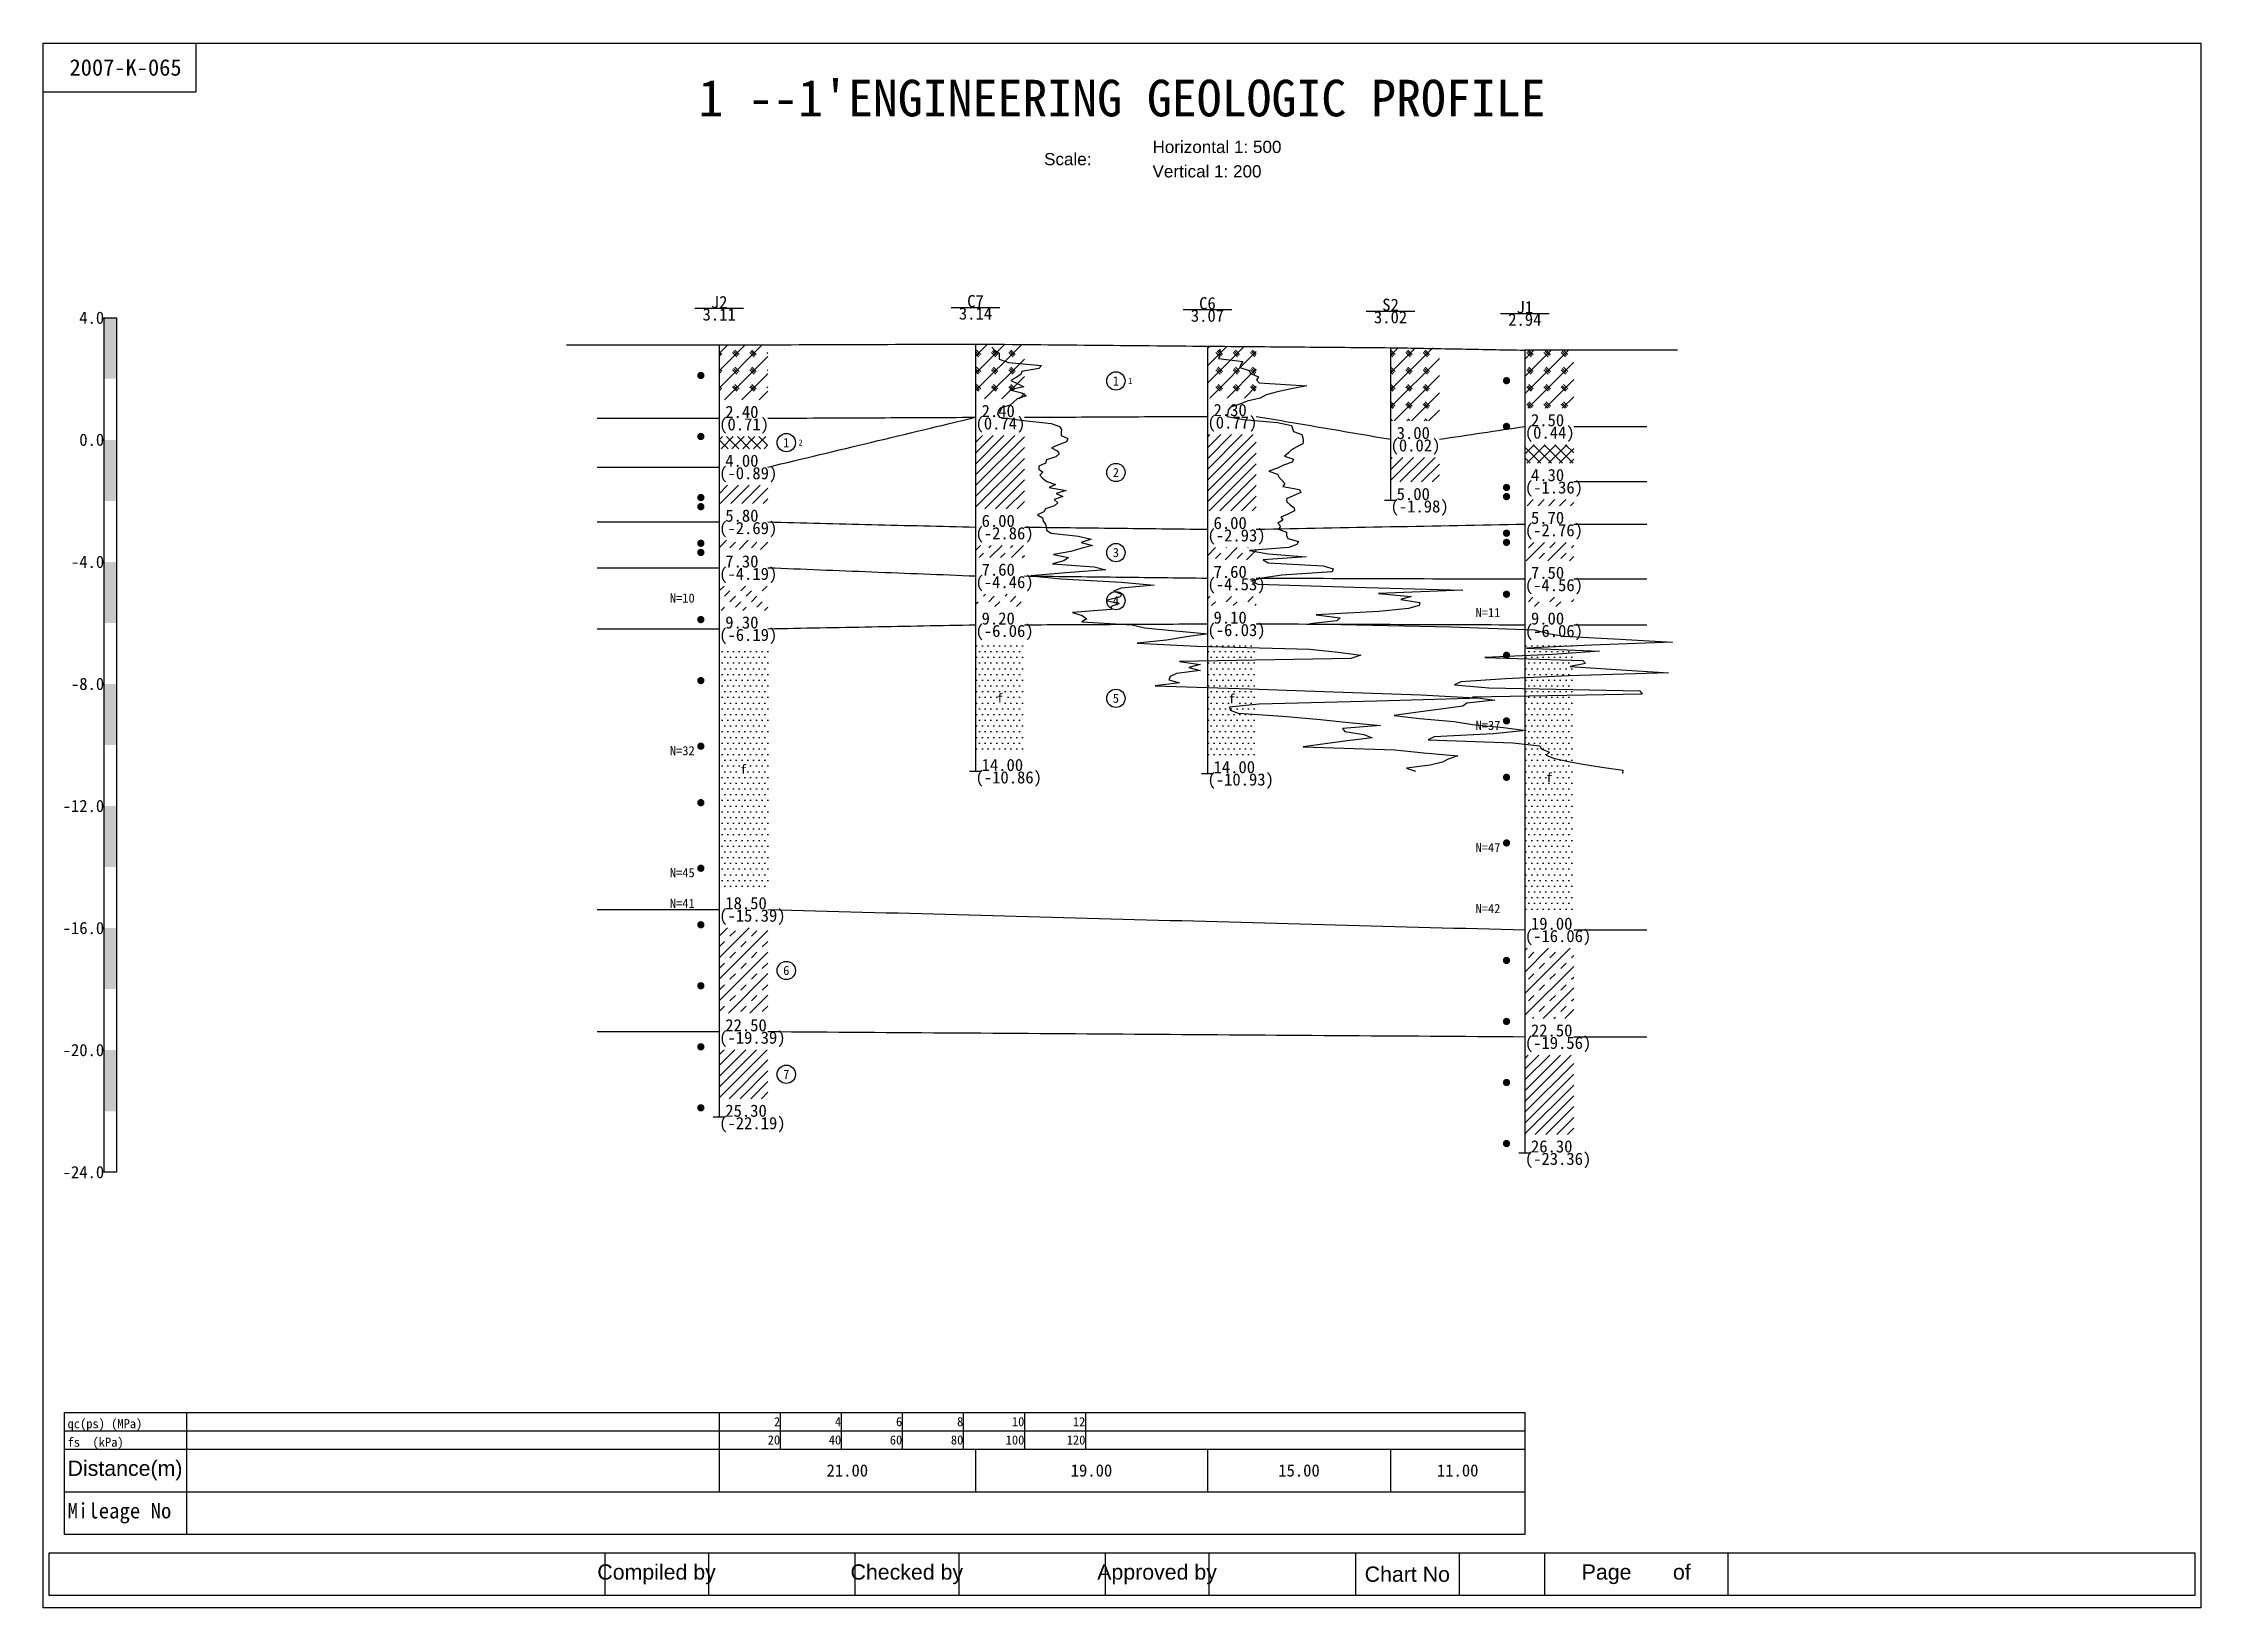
# Model space of a CAD drawing. Extents: x -111 to 243, y -191 to 65.
import ezdxf

# ---------------------------------------------------------------- set-up
doc = ezdxf.new("R2010")
doc.units = 0
doc.header["$MEASUREMENT"] = 0
doc.linetypes.add('ACAD_ISO02W100', pattern=[15, 12, -3])
doc.layers.get('0').update_dxf_attribs({"linetype": 'CONTINUOUS'})
doc.layers.add('苏州工程勘察_钻孔图例_LAYER', color=7, linetype='CONTINUOUS')
pattern_1 = [(45, (0, 0), (-1.414214, 1.414214), []), (135, (0.0768, -0.533), (-2.828427, 0), [1, -3]), (135, (0.25, -0.333), (-2.828427, 0), [1, -3]), (135, (0.4232, -0.133), (-2.828427, 0), [1, -3])]
pattern_2 = [(45, (0, 0), (-0.883883, 0.883883), []), (135, (0, 0), (-0.883883, -0.883883), [])]
pattern_3 = [(45, (0, 0), (-0.883883, 0.883883), [])]
pattern_4 = [(45, (0, 0), (-1.767767, 1.767767), []), (45, (1.7678, 0), (-1.767767, 1.767767), [1.25, -1.25])]
pattern_5 = [(45, (0, 0), (-0.883883, 0.883883), [1.25, -1.25])]
pattern_6 = [(0, (0, 0), (0.4688, 0.9375), [0, -0.9375])]

# ---------------------------------------------------------------- blocks, each defined once
blk = doc.blocks.new('Layer1-1')
at = {"layer": '苏州工程勘察_钻孔图例_LAYER', "color": 7}
blk.add_circle((0, 0), 1.5, dxfattribs=at)
at = {"layer": '苏州工程勘察_钻孔图例_LAYER', "color": 7, "line_spacing_factor": 0.84}
for insert, char_height, attachment_point in [((0, 0), 1.5, 5), ((2, 0), 1, 4)]:
    blk.add_mtext('{\\f|b0|i0|c134|p54;1}', dxfattribs=dict(at, insert=insert, char_height=char_height, attachment_point=attachment_point))
blk = doc.blocks.new('Layer1-2')
at = {"layer": '苏州工程勘察_钻孔图例_LAYER', "color": 7}
blk.add_circle((0, 0), 1.5, dxfattribs=at)
at = {"layer": '苏州工程勘察_钻孔图例_LAYER', "color": 7, "line_spacing_factor": 0.84}
for s, insert, char_height, attachment_point in [('{\\f|b0|i0|c134|p54;1}', (0, 0), 1.5, 5), ('{\\f|b0|i0|c134|p54;2}', (2, 0), 1, 4)]:
    blk.add_mtext(s, dxfattribs=dict(at, insert=insert, char_height=char_height, attachment_point=attachment_point))
blk = doc.blocks.new('Layer2')
at = {"layer": '苏州工程勘察_钻孔图例_LAYER', "color": 7}
blk.add_circle((0, 0), 1.5, dxfattribs=at)
at = {"layer": '苏州工程勘察_钻孔图例_LAYER', "color": 7, "line_spacing_factor": 0.84}
for s, insert, char_height, attachment_point in [('{\\f|b0|i0|c134|p54;2}', (0, 0), 1.5, 5), ('{\\f|b0|i0|c134|p54;}', (2, 0), 1, 4)]:
    blk.add_mtext(s, dxfattribs=dict(at, insert=insert, char_height=char_height, attachment_point=attachment_point))
blk = doc.blocks.new('Layer3')
at = {"layer": '苏州工程勘察_钻孔图例_LAYER', "color": 7}
blk.add_circle((0, 0), 1.5, dxfattribs=at)
at = {"layer": '苏州工程勘察_钻孔图例_LAYER', "color": 7, "line_spacing_factor": 0.84}
for s, insert, char_height, attachment_point in [('{\\f|b0|i0|c134|p54;3}', (0, 0), 1.5, 5), ('{\\f|b0|i0|c134|p54;}', (2, 0), 1, 4)]:
    blk.add_mtext(s, dxfattribs=dict(at, insert=insert, char_height=char_height, attachment_point=attachment_point))
blk = doc.blocks.new('Layer4')
at = {"layer": '苏州工程勘察_钻孔图例_LAYER', "color": 7}
blk.add_circle((0, 0), 1.5, dxfattribs=at)
at = {"layer": '苏州工程勘察_钻孔图例_LAYER', "color": 7, "line_spacing_factor": 0.84}
for s, insert, char_height, attachment_point in [('{\\f|b0|i0|c134|p54;4}', (0, 0), 1.5, 5), ('{\\f|b0|i0|c134|p54;}', (2, 0), 1, 4)]:
    blk.add_mtext(s, dxfattribs=dict(at, insert=insert, char_height=char_height, attachment_point=attachment_point))
blk = doc.blocks.new('Layer5')
at = {"layer": '苏州工程勘察_钻孔图例_LAYER', "color": 7}
blk.add_circle((0, 0), 1.5, dxfattribs=at)
at = {"layer": '苏州工程勘察_钻孔图例_LAYER', "color": 7, "line_spacing_factor": 0.84}
for s, insert, char_height, attachment_point in [('{\\f|b0|i0|c134|p54;5}', (0, 0), 1.5, 5), ('{\\f|b0|i0|c134|p54;}', (2, 0), 1, 4)]:
    blk.add_mtext(s, dxfattribs=dict(at, insert=insert, char_height=char_height, attachment_point=attachment_point))
blk = doc.blocks.new('Layer6')
at = {"layer": '苏州工程勘察_钻孔图例_LAYER', "color": 7}
blk.add_circle((0, 0), 1.5, dxfattribs=at)
at = {"layer": '苏州工程勘察_钻孔图例_LAYER', "color": 7, "line_spacing_factor": 0.84}
for s, insert, char_height, attachment_point in [('{\\f|b0|i0|c134|p54;6}', (0, 0), 1.5, 5), ('{\\f|b0|i0|c134|p54;}', (2, 0), 1, 4)]:
    blk.add_mtext(s, dxfattribs=dict(at, insert=insert, char_height=char_height, attachment_point=attachment_point))
blk = doc.blocks.new('Layer7')
at = {"layer": '苏州工程勘察_钻孔图例_LAYER', "color": 7}
blk.add_circle((0, 0), 1.5, dxfattribs=at)
at = {"layer": '苏州工程勘察_钻孔图例_LAYER', "color": 7, "line_spacing_factor": 0.84}
for s, insert, char_height, attachment_point in [('{\\f|b0|i0|c134|p54;7}', (0, 0), 1.5, 5), ('{\\f|b0|i0|c134|p54;}', (2, 0), 1, 4)]:
    blk.add_mtext(s, dxfattribs=dict(at, insert=insert, char_height=char_height, attachment_point=attachment_point))

msp = doc.modelspace()

# ---------------------------------------------------------------- hatches: boundary and pattern name
h = msp.add_hatch()
h.set_pattern_fill('杂填土', color=256, scale=10, style=0)
h.set_pattern_definition(pattern_1)
h.paths.add_polyline_path([(0, 15.55), (8, 15.55), (8, 6.55), (0, 6.55)])
h = msp.add_hatch()
h.set_pattern_fill('杂填土', color=256, scale=10, style=0)
h.set_pattern_definition(pattern_1)
h.paths.add_polyline_path([(42, 15.7), (50, 15.7), (50, 6.7), (42, 6.7)])
h = msp.add_hatch()
h.set_pattern_fill('杂填土', color=256, scale=10, style=0)
h.set_pattern_definition(pattern_1)
h.paths.add_polyline_path([(80, 15.35), (88, 15.35), (88, 6.85), (80, 6.85)])
h = msp.add_hatch()
h.set_pattern_fill('杂填土', color=256, scale=10, style=0)
h.set_pattern_definition(pattern_1)
h.paths.add_polyline_path([(110, 15.1), (118, 15.1), (118, 3.1), (110, 3.1)])
h = msp.add_hatch()
h.set_pattern_fill('杂填土', color=256, scale=10, style=0)
h.set_pattern_definition(pattern_1)
h.paths.add_polyline_path([(132, 14.7), (140, 14.7), (140, 5.2), (132, 5.2)])
h = msp.add_hatch()
h.set_pattern_fill('素填土', color=256, scale=10, style=0)
h.set_pattern_definition(pattern_2)
h.paths.add_polyline_path([(0, 0.55), (8, 0.55), (8, -1.45), (0, -1.45)])
h = msp.add_hatch()
h.set_pattern_fill('粘土', color=256, scale=10, style=0)
h.set_pattern_definition(pattern_3)
h.paths.add_polyline_path([(42, 0.7), (50, 0.7), (50, -11.3), (42, -11.3)])
h = msp.add_hatch()
h.set_pattern_fill('粘土', color=256, scale=10, style=0)
h.set_pattern_definition(pattern_3)
h.paths.add_polyline_path([(80, 0.85), (88, 0.85), (88, -11.65), (80, -11.65)])
h = msp.add_hatch()
h.set_pattern_fill('粘土', color=256, scale=10, style=0)
h.set_pattern_definition(pattern_3)
h.paths.add_polyline_path([(110, -2.9), (118, -2.9), (118, -6.9), (110, -6.9)])
h = msp.add_hatch()
h.set_pattern_fill('素填土', color=256, scale=10, style=0)
h.set_pattern_definition(pattern_2)
h.paths.add_polyline_path([(132, -0.8), (140, -0.8), (140, -3.8), (132, -3.8)])
h = msp.add_hatch()
h.set_pattern_fill('粘土', color=256, scale=10, style=0)
h.set_pattern_definition(pattern_3)
h.paths.add_polyline_path([(0, -7.45), (8, -7.45), (8, -10.45), (0, -10.45)])
h = msp.add_hatch()
h.set_pattern_fill('粘土', color=256, scale=10, style=0)
h.set_pattern_definition(pattern_3)
h.paths.add_polyline_path([(132, -9.8), (140, -9.8), (140, -10.8), (132, -10.8)])
h = msp.add_hatch()
h.set_pattern_fill('粉质粘土', color=256, scale=10, style=0)
h.set_pattern_definition(pattern_4)
h.paths.add_polyline_path([(0, -16.45), (8, -16.45), (8, -17.95), (0, -17.95)])
h = msp.add_hatch()
h.set_pattern_fill('粉质粘土', color=256, scale=10, style=0)
h.set_pattern_definition(pattern_4)
h.paths.add_polyline_path([(42, -17.3), (50, -17.3), (50, -19.3), (42, -19.3)])
h = msp.add_hatch()
h.set_pattern_fill('粉质粘土', color=256, scale=10, style=0)
h.set_pattern_definition(pattern_4)
h.paths.add_polyline_path([(80, -17.65), (88, -17.65), (88, -19.65), (80, -19.65)])
h = msp.add_hatch()
h.set_pattern_fill('粉质粘土', color=256, scale=10, style=0)
h.set_pattern_definition(pattern_4)
h.paths.add_polyline_path([(132, -16.8), (140, -16.8), (140, -19.8), (132, -19.8)])
h = msp.add_hatch()
h.set_pattern_fill('粉土', color=256, scale=10, style=0)
h.set_pattern_definition(pattern_5)
h.paths.add_polyline_path([(0, -23.95), (8, -23.95), (8, -27.95), (0, -27.95)])
h = msp.add_hatch()
h.set_pattern_fill('粉土', color=256, scale=10, style=0)
h.set_pattern_definition(pattern_5)
h.paths.add_polyline_path([(42, -25.3), (50, -25.3), (50, -27.3), (42, -27.3)])
h = msp.add_hatch()
h.set_pattern_fill('粉土', color=256, scale=10, style=0)
h.set_pattern_definition(pattern_5)
h.paths.add_polyline_path([(80, -25.65), (88, -25.65), (88, -27.15), (80, -27.15)])
h = msp.add_hatch()
h.set_pattern_fill('粉土', color=256, scale=10, style=0)
h.set_pattern_definition(pattern_5)
h.paths.add_polyline_path([(132, -25.8), (140, -25.8), (140, -27.3), (132, -27.3)])
h = msp.add_hatch()
h.set_pattern_fill('砂', color=256, scale=10, style=0)
h.set_pattern_definition(pattern_6)
h.paths.add_polyline_path([(0, -33.95), (8, -33.95), (8, -73.95), (0, -73.95)])
h = msp.add_hatch()
h.set_pattern_fill('砂', color=256, scale=10, style=0)
h.set_pattern_definition(pattern_6)
h.paths.add_polyline_path([(42, -33.3), (50, -33.3), (50, -51.3), (42, -51.3)])
h = msp.add_hatch()
h.set_pattern_fill('砂', color=256, scale=10, style=0)
h.set_pattern_definition(pattern_6)
h.paths.add_polyline_path([(80, -33.15), (88, -33.15), (88, -51.65), (80, -51.65)])
h = msp.add_hatch()
h.set_pattern_fill('砂', color=256, scale=10, style=0)
h.set_pattern_definition(pattern_6)
h.paths.add_polyline_path([(132, -33.3), (140, -33.3), (140, -77.3), (132, -77.3)])
h = msp.add_hatch()
h.set_pattern_fill('粉质粘土', color=256, scale=10, style=0)
h.set_pattern_definition(pattern_4)
h.paths.add_polyline_path([(0, -79.95), (8, -79.95), (8, -93.95), (0, -93.95)])
h = msp.add_hatch()
h.set_pattern_fill('粉质粘土', color=256, scale=10, style=0)
h.set_pattern_definition(pattern_4)
h.paths.add_polyline_path([(132, -83.3), (140, -83.3), (140, -94.8), (132, -94.8)])
h = msp.add_hatch()
h.set_pattern_fill('粘土', color=256, scale=10, style=0)
h.set_pattern_definition(pattern_3)
h.paths.add_polyline_path([(0, -99.95), (8, -99.95), (8, -107.95), (0, -107.95)])
h = msp.add_hatch()
h.set_pattern_fill('粘土', color=256, scale=10, style=0)
h.set_pattern_definition(pattern_3)
h.paths.add_polyline_path([(132, -100.8), (140, -100.8), (140, -113.8), (132, -113.8)])
at = {"layer": '苏州工程勘察_钻孔图例_LAYER'}
for points in [[(-2.4, 10.55, 1), (-3.6, 10.55, 1)], [(129.6, 9.7, 1), (128.4, 9.7, 1)], [(-2.4, 0.55, 1), (-3.6, 0.55, 1)], [(129.6, 2.2, 1), (128.4, 2.2, 1)], [(-2.4, -9.45, 1), (-3.6, -9.45, 1)], [(-2.4, -10.95, 1), (-3.6, -10.95, 1)], [(129.6, -7.8, 1), (128.4, -7.8, 1)], [(129.6, -9.3, 1), (128.4, -9.3, 1)], [(-2.4, -16.95, 1), (-3.6, -16.95, 1)], [(129.6, -15.3, 1), (128.4, -15.3, 1)], [(129.6, -16.8, 1), (128.4, -16.8, 1)], [(-2.4, -18.45, 1), (-3.6, -18.45, 1)], [(129.6, -25.3, 1), (128.4, -25.3, 1)], [(-2.4, -29.45, 1), (-3.6, -29.45, 1)], [(129.6, -35.3, 1), (128.4, -35.3, 1)], [(-2.4, -39.45, 1), (-3.6, -39.45, 1)], [(129.6, -46.05, 1), (128.4, -46.05, 1)], [(-2.4, -50.2, 1), (-3.6, -50.2, 1)], [(129.6, -55.3, 1), (128.4, -55.3, 1)], [(-2.4, -59.45, 1), (-3.6, -59.45, 1)], [(129.6, -66.05, 1), (128.4, -66.05, 1)], [(-2.4, -70.2, 1), (-3.6, -70.2, 1)], [(-2.4, -79.45, 1), (-3.6, -79.45, 1)], [(129.6, -85.3, 1), (128.4, -85.3, 1)], [(-2.4, -89.45, 1), (-3.6, -89.45, 1)], [(129.6, -95.3, 1), (128.4, -95.3, 1)], [(-2.4, -99.45, 1), (-3.6, -99.45, 1)], [(129.6, -105.3, 1), (128.4, -105.3, 1)], [(-2.4, -109.45, 1), (-3.6, -109.45, 1)], [(129.6, -115.3, 1), (128.4, -115.3, 1)]]:
    msp.add_hatch(color=256, dxfattribs=at).paths.add_polyline_path(points)

# ---------------------------------------------------------------- linework, layer by layer
for p, q in [((-85.755, 65), (-85.755, 57)), ((-110.755, 57), (-85.755, 57)), ((-4, 21.55), (4, 21.55)), ((38, 21.7), (46, 21.7)), ((76, 21.35), (84, 21.35)), ((106, 21.1), (114, 21.1)), ((128, 20.7), (136, 20.7)), ((0, 15.55), (0, -110.95)), ((42, 15.7), (42, -54.3)), ((80, 15.35), (80, -54.65)), ((110, 15.1), (110, -9.9)), ((132, 14.7), (132, -116.8)), ((109, -9.9), (111, -9.9)), ((41, -54.3), (43, -54.3)), ((79, -54.65), (81, -54.65)), ((-1, -110.95), (1, -110.95)), ((131, -116.8), (133, -116.8)), ((-107.255, -162.38), (132, -162.38)), ((-87.255, -159.38), (-87.255, -179.38)), ((0, -159.38), (0, -165.38)), ((10, -159.38), (10, -165.38)), ((20, -159.38), (20, -165.38)), ((30, -159.38), (30, -165.38)), ((40, -159.38), (40, -165.38)), ((50, -159.38), (50, -165.38)), ((60, -159.38), (60, -165.38)), ((-107.255, -165.38), (132, -165.38)), ((0, -165.38), (0, -172.38)), ((42, -165.38), (42, -172.38)), ((80, -165.38), (80, -172.38)), ((110, -165.38), (110, -172.38)), ((132, -165.38), (132, -172.38)), ((-107.255, -172.38), (132, -172.38)), ((-18.755, -182.38), (-18.755, -189.38)), ((-1.755, -182.38), (-1.755, -189.38)), ((22.245, -182.38), (22.245, -189.38)), ((39.245, -182.38), (39.245, -189.38)), ((63.245, -182.38), (63.245, -189.38)), ((80.245, -182.38), (80.245, -189.38)), ((104.245, -182.38), (104.245, -189.38)), ((121.245, -182.38), (121.245, -189.38)), ((135.245, -182.38), (135.245, -189.38)), ((165.245, -182.38), (165.245, -189.38))]:
    msp.add_line(p, q)
for points in [[(-110.755, 65), (242.755, 65), (242.755, -191.38), (-110.755, -191.38)], [(-100.755, 20), (-98.755, 20), (-98.755, -120), (-100.755, -120)], [(-107.255, -159.38), (132, -159.38), (132, -179.38), (-107.255, -179.38)], [(-109.755, -182.38), (241.755, -182.38), (241.755, -189.38), (-109.755, -189.38)]]:
    msp.add_lwpolyline(points, close=True)
for points in [[(44.65, 15.2), (45.1, 14.7), (45.85, 14.2), (45.9, 13.7), (45.85, 13.2), (47.4, 12.7), (52.8, 12.2), (52.4, 11.7), (49.6, 11.2), (49.45, 10.7), (48.65, 10.2), (47.8, 9.7), (48.95, 9.2), (49.9, 8.7), (47.65, 8.2), (49.6, 7.7), (50.3, 7.2), (48.8, 6.7), (48.25, 6.2), (47.7, 5.7), (46.05, 5.2), (45.7, 4.7), (45.6, 4.2), (45.95, 3.7), (49.45, 3.2), (54.4, 2.7), (55.75, 2.2), (56.1, 1.7), (56.05, 1.2), (56.05, 0.7), (57.1, 0.2), (56.9, -0.3), (55.6, -0.8), (54.45, -1.3), (55.4, -1.8), (55.7, -2.3), (55.15, -2.8), (53.65, -3.3), (53.45, -3.8), (52.4, -4.3), (52.4, -4.8), (53.05, -5.3), (52.55, -5.8), (52.95, -6.3), (53.7, -6.8), (55.1, -7.3), (54.05, -7.8), (56.85, -8.3), (55.2, -8.8), (56.3, -9.3), (54.9, -9.8), (55.5, -10.3), (54.95, -10.8), (53.45, -11.3), (53.2, -11.8), (52.15, -12.3), (52.95, -12.8), (53.1, -13.3), (53.45, -13.8), (53.55, -14.3), (53.65, -14.8), (54.4, -15.3), (58.85, -15.8), (60.95, -16.3), (59.3, -16.8), (61.15, -17.3), (59.25, -17.8), (57.6, -18.3), (54.75, -18.8), (57.25, -19.3), (56.45, -19.8), (54.6, -20.3), (61.45, -20.8), (63.35, -21.3), (56.8, -21.8), (51.05, -22.3), (56.05, -22.8), (65.85, -23.3), (71.25, -23.8), (65.85, -24.3), (64.6, -24.8), (66.05, -25.3), (65.6, -25.8), (63.4, -26.3), (65.55, -26.8), (64.25, -27.3), (64.25, -27.8), (57.9, -28.3), (59.5, -28.8), (60.25, -29.3), (59.4, -29.8), (67.65, -30.3), (69.7, -30.8), (74.75, -31.3), (80.1, -31.8), (76.55, -32.3), (73.3, -32.8), (68.5, -33.3), (78.25, -33.8), (96.75, -34.3), (101.4, -34.8), (105.15, -35.3), (103.5, -35.8), (75.4, -36.3), (78.8, -36.8), (76.95, -37.3), (78.8, -37.8), (74.95, -38.3), (73.9, -38.8), (73.65, -39.3), (75.4, -39.8), (71.45, -40.3), (86.85, -40.8), (100.65, -41.3), (114.95, -41.8), (124.85, -42.3), (107.7, -42.8), (88.45, -43.3), (83.6, -43.8), (83.7, -44.3), (85.05, -44.8), (92.35, -45.3), (98.5, -45.8), (103.15, -46.3), (108.35, -46.8), (102.1, -47.3), (102.5, -47.8), (105.6, -48.3), (107, -48.8), (102.9, -49.3), (99.3, -49.8), (95.7, -50.3), (110.7, -50.8), (115.45, -51.3), (121, -51.8), (119.45, -52.3), (118.5, -52.8), (116.5, -53.3), (112.6, -53.8), (114.1, -54.3)], [(82.05, 14.85), (82.1, 14.35), (81.95, 13.85), (81.8, 13.35), (85.8, 12.85), (85.45, 12.35), (85.3, 11.85), (86.85, 11.35), (87.05, 10.85), (88.35, 10.35), (88.05, 9.85), (88.45, 9.35), (96.3, 8.85), (93.7, 8.35), (91.45, 7.85), (89.6, 7.35), (88.65, 6.85), (86.5, 6.35), (85.3, 5.85), (83.75, 5.35), (83.4, 4.85), (83.35, 4.35), (83.25, 3.85), (85.9, 3.35), (91.5, 2.85), (93.75, 2.35), (93.95, 1.85), (94.1, 1.35), (95.45, 0.85), (95.65, 0.35), (95.7, -0.15), (95.65, -0.65), (94.65, -1.15), (93.75, -1.65), (93.3, -2.15), (92.65, -2.65), (94.1, -3.15), (93.9, -3.65), (92.45, -4.15), (91.5, -4.65), (90.05, -5.15), (91.5, -5.65), (91.75, -6.15), (92.25, -6.65), (92.7, -7.15), (92.35, -7.65), (95.1, -8.15), (95.3, -8.65), (94.05, -9.15), (92.95, -9.65), (93, -10.15), (93.55, -10.65), (94.2, -11.15), (94.25, -11.65), (93.15, -12.15), (92.05, -12.65), (92.35, -13.15), (91.55, -13.65), (91.95, -14.15), (91.65, -14.65), (92.95, -15.15), (92.95, -15.65), (93.15, -16.15), (94.9, -16.65), (94.65, -17.15), (93.35, -17.65), (86.9, -18.15), (89.95, -18.65), (96.2, -19.15), (89.15, -19.65), (89.95, -20.15), (98.95, -20.65), (100.6, -21.15), (100.45, -21.65), (92.2, -22.15), (88.9, -22.65), (87.2, -23.15), (88.25, -23.65), (104, -24.15), (121.85, -24.65), (108.05, -25.15), (113.4, -25.65), (111.7, -26.15), (114.8, -26.65), (114.7, -27.15), (112.95, -27.65), (108.1, -28.15), (97.8, -28.65), (101.75, -29.15), (101.2, -29.65), (96.75, -30.15), (119.95, -30.65), (133.6, -31.15), (135.6, -31.65), (138.35, -32.15), (147.6, -32.65), (156.2, -33.15), (142.9, -33.65), (132.25, -34.15), (144.25, -34.65), (136.55, -35.15), (125.45, -35.65), (141.5, -36.15), (141.95, -36.65), (139.45, -37.15), (146.95, -37.65), (155.55, -38.15), (139.15, -38.65), (128.85, -39.15), (121.5, -39.65), (120.5, -40.15), (126.1, -40.65), (150.85, -41.15), (151.2, -41.65), (123.45, -42.15), (127.1, -42.65), (122.5, -43.15), (121.85, -43.65), (118.25, -44.15), (114.1, -44.65), (110.6, -45.15), (114.75, -45.65), (120.4, -46.15), (123.45, -46.65), (128.5, -47.15), (132.2, -47.65), (126.8, -48.15), (117.15, -48.65), (116.15, -49.15), (130.05, -49.65), (134.45, -50.15), (134.65, -50.65), (136.05, -51.15), (135.5, -51.65), (136.7, -52.15), (138.9, -52.65), (141.5, -53.15), (144.6, -53.65), (148.05, -54.15), (148, -54.65)]]:
    msp.add_lwpolyline(points)
at = {"linetype": 'ACAD_ISO02W100', "ltscale": 0.1}
for points in [[(0, 3.04), (0, 2.94), (0, 2.84), (0, 2.74), (0, 2.64), (0, 2.54), (0, 2.44), (0, 2.34), (0, 2.24), (0, 2.14), (0, 2.04), (0, 1.94), (0, 1.84), (0, 1.74), (0, 1.64), (0, 1.54), (0, 1.44), (0, 1.34), (0, 1.24), (0, 1.14), (0, 1.04), (0, 0.94), (0, 0.84), (0, 0.74), (0, 0.64), (0, 0.54), (0, 0.44), (0, 0.34), (0, 0.24), (0, 0.14), (0, 0.04), (0, -0.06), (0, -0.16), (0, -0.26), (0, -0.36), (0, -0.46), (0, -0.56), (0, -0.66), (0, -0.76), (0, -0.86), (0, -0.96), (0, -1.06), (0, -1.16), (0, -1.26), (0, -1.36), (0, -1.46), (0, -1.56), (0, -1.66), (0, -1.76), (0, -1.86), (0, -1.96), (0, -2.06), (0, -2.16), (0, -2.26), (0, -2.36), (0, -2.46), (0, -2.56), (0, -2.66), (0, -2.76), (0, -2.86), (0, -2.96), (0, -3.06), (0, -3.16), (0, -3.26), (0, -3.36), (0, -3.46), (0, -3.56), (0, -3.66), (0, -3.76), (0, -3.86), (0, -3.96), (0, -4.06), (0, -4.16), (0, -4.26), (0, -4.36), (0, -4.46), (0, -4.56), (0, -4.66), (0, -4.76), (0, -4.86), (0, -4.96), (0, -5.06), (0, -5.16), (0, -5.26), (0, -5.36), (0, -5.46), (0, -5.56), (0, -5.66), (0, -5.76), (0, -5.86), (0, -5.96), (0, -6.06), (0, -6.16), (0, -6.26), (0, -6.36), (0, -6.46), (0, -6.56), (0, -6.66), (0, -6.76), (0, -6.86), (0, -6.96), (0, -7.06), (0, -7.16), (0, -7.26), (0, -7.36), (0, -7.46), (0, -7.56), (0, -7.66), (0, -7.76), (0, -7.86), (0, -7.96), (0, -8.06), (0, -8.16), (0, -8.26), (0, -8.36), (0, -8.46), (0, -8.56), (0, -8.66), (0, -8.76), (0, -8.86), (0, -8.96), (0, -9.06), (0, -9.16), (0, -9.26), (0, -9.36), (0, -9.46), (0, -9.56), (0, -9.66), (0, -9.76), (0, -9.86), (0, -9.96), (0, -10.06), (0, -10.16), (0, -10.26), (0, -10.36), (0, -10.46), (0, -10.56), (0, -10.66), (0, -10.76), (0, -10.86)], [(0, 2.97), (0, 2.87), (0, 2.77), (0, 2.67), (0, 2.57), (0, 2.47), (0, 2.37), (0, 2.27), (0, 2.17), (0, 2.07), (0, 1.97), (0, 1.87), (0, 1.77), (0, 1.67), (0, 1.57), (0, 1.47), (0, 1.37), (0, 1.27), (0, 1.17), (0, 1.07), (0, 0.97), (0, 0.87), (0, 0.77), (0, 0.67), (0, 0.57), (0, 0.47), (0, 0.37), (0, 0.27), (0, 0.17), (0, 0.07), (0, -0.03), (0, -0.13), (0, -0.23), (0, -0.33), (0, -0.43), (0, -0.53), (0, -0.63), (0, -0.73), (0, -0.83), (0, -0.93), (0, -1.03), (0, -1.13), (0, -1.23), (0, -1.33), (0, -1.43), (0, -1.53), (0, -1.63), (0, -1.73), (0, -1.83), (0, -1.93), (0, -2.03), (0, -2.13), (0, -2.23), (0, -2.33), (0, -2.43), (0, -2.53), (0, -2.63), (0, -2.73), (0, -2.83), (0, -2.93), (0, -3.03), (0, -3.13), (0, -3.23), (0, -3.33), (0, -3.43), (0, -3.53), (0, -3.63), (0, -3.73), (0, -3.83), (0, -3.93), (0, -4.03), (0, -4.13), (0, -4.23), (0, -4.33), (0, -4.43), (0, -4.53), (0, -4.63), (0, -4.73), (0, -4.83), (0, -4.93), (0, -5.03), (0, -5.13), (0, -5.23), (0, -5.33), (0, -5.43), (0, -5.53), (0, -5.63), (0, -5.73), (0, -5.83), (0, -5.93), (0, -6.03), (0, -6.13), (0, -6.23), (0, -6.33), (0, -6.43), (0, -6.53), (0, -6.63), (0, -6.73), (0, -6.83), (0, -6.93), (0, -7.03), (0, -7.13), (0, -7.23), (0, -7.33), (0, -7.43), (0, -7.53), (0, -7.63), (0, -7.73), (0, -7.83), (0, -7.93), (0, -8.03), (0, -8.13), (0, -8.23), (0, -8.33), (0, -8.43), (0, -8.53), (0, -8.63), (0, -8.73), (0, -8.83), (0, -8.93), (0, -9.03), (0, -9.13), (0, -9.23), (0, -9.33), (0, -9.43), (0, -9.53), (0, -9.63), (0, -9.73), (0, -9.83), (0, -9.93), (0, -10.03), (0, -10.13), (0, -10.23), (0, -10.33), (0, -10.43), (0, -10.53), (0, -10.63), (0, -10.73), (0, -10.83), (0, -10.93)]]:
    msp.add_lwpolyline(points, dxfattribs=at)
for points in [[(-25, 15.55), (-12.5, 15.55), (0, 15.55)], [(0, 15.55), (21, 15.625), (42, 15.7)], [(42, 15.7), (61, 15.525), (80, 15.35)], [(80, 15.35), (95, 15.225), (110, 15.1)], [(110, 15.1), (121, 14.9), (132, 14.7)], [(157, 14.7), (144.5, 14.7), (132, 14.7)]]:
    msp.add_spline(points, degree=3)
at = {"color": 1}
for points in [[(-20, 3.55), (-10, 3.55), (0, 3.55)], [(8, 3.55), (25, 3.625), (42, 3.7)], [(8, -4.45), (25, -0.375), (42, 3.7)], [(50, 3.7), (65, 3.775), (80, 3.85)], [(88, 3.85), (99, 1.975), (110, 0.1)], [(118, 0.1), (125, 1.15), (132, 2.2)], [(140, 2.2), (146, 2.2), (152, 2.2)], [(-20, -4.45), (-10, -4.45), (0, -4.45)], [(140, -6.8), (146, -6.8), (152, -6.8)], [(-20, -13.45), (-10, -13.45), (0, -13.45)], [(8, -13.45), (25, -13.875), (42, -14.3)], [(88, -14.65), (110, -14.225), (132, -13.8)], [(140, -13.8), (146, -13.8), (152, -13.8)], [(50, -14.3), (65, -14.475), (80, -14.65)], [(-20, -20.95), (-10, -20.95), (0, -20.95)], [(8, -20.95), (25, -21.625), (42, -22.3)], [(50, -22.3), (65, -22.475), (80, -22.65)], [(88, -22.65), (110, -22.725), (132, -22.8)], [(140, -22.8), (146, -22.8), (152, -22.8)], [(-20, -30.95), (-10, -30.95), (0, -30.95)], [(8, -30.95), (25, -30.625), (42, -30.3)], [(50, -30.3), (65, -30.225), (80, -30.15)], [(88, -30.15), (110, -30.225), (132, -30.3)], [(140, -30.3), (146, -30.3), (152, -30.3)], [(-20, -76.95), (-10, -76.95), (0, -76.95)], [(8, -76.95), (70, -78.625), (132, -80.3)], [(140, -80.3), (146, -80.3), (152, -80.3)], [(-20, -96.95), (-10, -96.95), (0, -96.95)], [(8, -96.95), (70, -97.375), (132, -97.8)], [(140, -97.8), (146, -97.8), (152, -97.8)]]:
    msp.add_spline(points, degree=3, dxfattribs=at)
at = {"color": 7}
for points in [[(-100.755, 20), (-98.755, 20), (-100.755, 10), (-98.755, 10)], [(-100.755, 0), (-98.755, 0), (-100.755, -10), (-98.755, -10)], [(-100.755, -20), (-98.755, -20), (-100.755, -30), (-98.755, -30)], [(-100.755, -40), (-98.755, -40), (-100.755, -50), (-98.755, -50)], [(-100.755, -60), (-98.755, -60), (-100.755, -70), (-98.755, -70)], [(-100.755, -80), (-98.755, -80), (-100.755, -90), (-98.755, -90)], [(-100.755, -100), (-98.755, -100), (-100.755, -110), (-98.755, -110)]]:
    msp.add_solid(points, dxfattribs=at)

# ---------------------------------------------------------------- block references
at = {"layer": '苏州工程勘察_钻孔图例_LAYER'}
for name, p in [('Layer1-1', (65, 9.65)), ('Layer1-2', (11, -0.45)), ('Layer2', (65, -5.35)), ('Layer3', (65, -18.475)), ('Layer4', (65, -26.35)), ('Layer5', (65, -42.35)), ('Layer6', (11, -86.95)), ('Layer7', (11, -103.95))]:
    msp.add_blockref(name, p, dxfattribs=at)

# ---------------------------------------------------------------- texts
at = {"line_spacing_factor": 0.84}
for s, insert, char_height, attachment_point in [('{\\f黑体|b0|i0|c134|p54;2007-K-065}', (-97.255, 61), 2.7, 5), ('{\\fArial|b0|i0|c134|p54;Scale:}', (61, 47), 2, 3), ('{\\fArial|b0|i0|c134|p54;Horizontal 1: 500}', (71, 49), 2, 1), ('{\\fArial|b0|i0|c134|p54;Vertical 1: 200}', (71, 45), 2, 1), ('{\\f黑体|b0|i0|c134|p54;3.11}', (0, 21.55), 2, 2), ('{\\f黑体|b0|i0|c134|p54;J2}', (0, 21.55), 2, 8), ('{\\f黑体|b0|i0|c134|p54;3.14}', (42, 21.7), 2, 2), ('{\\f黑体|b0|i0|c134|p54;C7}', (42, 21.7), 2, 8), ('{\\f黑体|b0|i0|c134|p54;3.07}', (80, 21.35), 2, 2), ('{\\f黑体|b0|i0|c134|p54;C6}', (80, 21.35), 2, 8), ('{\\f黑体|b0|i0|c134|p54;S2}', (110, 21.1), 2, 8), ('{\\f黑体|b0|i0|c134|p54;J1}', (132, 20.7), 2, 8), ('{\\f|b0|i0|c134|p54;4.0}', (-100.755, 20), 2, 6), ('{\\f黑体|b0|i0|c134|p54;3.02}', (110, 21.1), 2, 2), ('{\\f黑体|b0|i0|c134|p54;2.94}', (132, 20.7), 2, 2), ('{\\f黑体|b0|i0|c134|p54;(0.71)}', (0, 3.55), 2, 1), ('{\\f黑体|b0|i0|c134|p54;2.40}', (1, 3.55), 2, 7), ('{\\f黑体|b0|i0|c134|p54;(0.74)}', (42, 3.7), 2, 1), ('{\\f黑体|b0|i0|c134|p54;2.40}', (43, 3.7), 2, 7), ('{\\f黑体|b0|i0|c134|p54;(0.77)}', (80, 3.85), 2, 1), ('{\\f黑体|b0|i0|c134|p54;2.30}', (81, 3.85), 2, 7), ('{\\f黑体|b0|i0|c134|p54;2.50}', (133, 2.2), 2, 7), ('{\\f|b0|i0|c134|p54;0.0}', (-100.755, 0), 2, 6), ('{\\f黑体|b0|i0|c134|p54;(0.02)}', (110, 0.1), 2, 1), ('{\\f黑体|b0|i0|c134|p54;3.00}', (111, 0.1), 2, 7), ('{\\f黑体|b0|i0|c134|p54;(0.44)}', (132, 2.2), 2, 1), ('{\\f黑体|b0|i0|c134|p54;4.00}', (1, -4.45), 2, 7), ('{\\f黑体|b0|i0|c134|p54;(-0.89)}', (0, -4.45), 2, 1), ('{\\f黑体|b0|i0|c134|p54;(-1.36)}', (132, -6.8), 2, 1), ('{\\f黑体|b0|i0|c134|p54;4.30}', (133, -6.8), 2, 7), ('{\\f黑体|b0|i0|c134|p54;(-1.98)}', (110, -9.9), 2, 1), ('{\\f黑体|b0|i0|c134|p54;5.00}', (111, -9.9), 2, 7), ('{\\f黑体|b0|i0|c134|p54;(-2.69)}', (0, -13.45), 2, 1), ('{\\f黑体|b0|i0|c134|p54;5.80}', (1, -13.45), 2, 7), ('{\\f黑体|b0|i0|c134|p54;(-2.86)}', (42, -14.3), 2, 1), ('{\\f黑体|b0|i0|c134|p54;6.00}', (43, -14.3), 2, 7), ('{\\f黑体|b0|i0|c134|p54;6.00}', (81, -14.65), 2, 7), ('{\\f黑体|b0|i0|c134|p54;(-2.76)}', (132, -13.8), 2, 1), ('{\\f黑体|b0|i0|c134|p54;5.70}', (133, -13.8), 2, 7), ('{\\f黑体|b0|i0|c134|p54;(-2.93)}', (80, -14.65), 2, 1), ('{\\f|b0|i0|c134|p54;-4.0}', (-100.755, -20), 2, 6), ('{\\f黑体|b0|i0|c134|p54;(-4.19)}', (0, -20.95), 2, 1), ('{\\f黑体|b0|i0|c134|p54;7.30}', (1, -20.95), 2, 7), ('{\\f黑体|b0|i0|c134|p54;7.60}', (43, -22.3), 2, 7), ('{\\f黑体|b0|i0|c134|p54;7.60}', (81, -22.65), 2, 7), ('{\\f黑体|b0|i0|c134|p54;7.50}', (133, -22.8), 2, 7), ('{\\f黑体|b0|i0|c134|p54;(-4.46)}', (42, -22.3), 2, 1), ('{\\f黑体|b0|i0|c134|p54;(-4.53)}', (80, -22.65), 2, 1), ('{\\f黑体|b0|i0|c134|p54;(-4.56)}', (132, -22.8), 2, 1), ('{\\f|b0|i0|c134|p54;N=10}', (-4, -26.7), 1.5, 9), ('{\\f黑体|b0|i0|c134|p54;9.10}', (81, -30.15), 2, 7), ('{\\f|b0|i0|c134|p54;N=11}', (128, -29.05), 1.5, 9), ('{\\f黑体|b0|i0|c134|p54;(-6.19)}', (0, -30.95), 2, 1), ('{\\f黑体|b0|i0|c134|p54;9.30}', (1, -30.95), 2, 7), ('{\\f黑体|b0|i0|c134|p54;(-6.06)}', (42, -30.3), 2, 1), ('{\\f黑体|b0|i0|c134|p54;9.20}', (43, -30.3), 2, 7), ('{\\f黑体|b0|i0|c134|p54;(-6.03)}', (80, -30.15), 2, 1), ('{\\f黑体|b0|i0|c134|p54;(-6.06)}', (132, -30.3), 2, 1), ('{\\f黑体|b0|i0|c134|p54;9.00}', (133, -30.3), 2, 7), ('{\\f|b0|i0|c134|p54;-8.0}', (-100.755, -40), 2, 6), ('{\\f|b0|i0|c134|p54;f}', (46, -42.3), 1.5, 5), ('{\\f|b0|i0|c134|p54;f}', (84, -42.4), 1.5, 5), ('{\\f|b0|i0|c134|p54;N=37}', (128, -47.55), 1.5, 9), ('{\\f|b0|i0|c134|p54;N=32}', (-4, -51.7), 1.5, 9), ('{\\f黑体|b0|i0|c134|p54;14.00}', (43, -54.3), 2, 7), ('{\\f黑体|b0|i0|c134|p54;14.00}', (81, -54.65), 2, 7), ('{\\f|b0|i0|c134|p54;f}', (4, -53.95), 1.5, 5), ('{\\f黑体|b0|i0|c134|p54;(-10.86)}', (42, -54.3), 2, 1), ('{\\f黑体|b0|i0|c134|p54;(-10.93)}', (80, -54.65), 2, 1), ('{\\f|b0|i0|c134|p54;f}', (136, -55.3), 1.5, 5), ('{\\f|b0|i0|c134|p54;-12.0}', (-100.755, -60), 2, 6), ('{\\f|b0|i0|c134|p54;N=47}', (128, -67.55), 1.5, 9), ('{\\f|b0|i0|c134|p54;N=45}', (-4, -71.7), 1.5, 9), ('{\\f|b0|i0|c134|p54;N=41}', (-4, -76.7), 1.5, 9), ('{\\f黑体|b0|i0|c134|p54;(-15.39)}', (0, -76.95), 2, 1), ('{\\f黑体|b0|i0|c134|p54;18.50}', (1, -76.95), 2, 7), ('{\\f|b0|i0|c134|p54;N=42}', (128, -77.55), 1.5, 9), ('{\\f|b0|i0|c134|p54;-16.0}', (-100.755, -80), 2, 6), ('{\\f黑体|b0|i0|c134|p54;(-16.06)}', (132, -80.3), 2, 1), ('{\\f黑体|b0|i0|c134|p54;19.00}', (133, -80.3), 2, 7), ('{\\f黑体|b0|i0|c134|p54;22.50}', (1, -96.95), 2, 7), ('{\\f黑体|b0|i0|c134|p54;(-19.39)}', (0, -96.95), 2, 1), ('{\\f黑体|b0|i0|c134|p54;(-19.56)}', (132, -97.8), 2, 1), ('{\\f黑体|b0|i0|c134|p54;22.50}', (133, -97.8), 2, 7), ('{\\f|b0|i0|c134|p54;-20.0}', (-100.755, -100), 2, 6), ('{\\f黑体|b0|i0|c134|p54;25.30}', (1, -110.95), 2, 7), ('{\\f黑体|b0|i0|c134|p54;(-22.19)}', (0, -110.95), 2, 1), ('{\\f黑体|b0|i0|c134|p54;(-23.36)}', (132, -116.8), 2, 1), ('{\\f黑体|b0|i0|c134|p54;26.30}', (133, -116.8), 2, 7), ('{\\f|b0|i0|c134|p54;-24.0}', (-100.755, -120), 2, 6), ('{\\f|b0|i0|c134|p54;qc(ps) (MPa)}', (-106.755, -162.38), 1.5, 7), ('{\\f楷体_GB2312|b0|i0|c134|p54;2}', (10, -160.88), 1.5, 6), ('{\\f楷体_GB2312|b0|i0|c134|p54;4}', (20, -160.88), 1.5, 6), ('{\\f楷体_GB2312|b0|i0|c134|p54;6}', (30, -160.88), 1.5, 6), ('{\\f楷体_GB2312|b0|i0|c134|p54;8}', (40, -160.88), 1.5, 6), ('{\\f楷体_GB2312|b0|i0|c134|p54;10}', (50, -160.88), 1.5, 6), ('{\\f楷体_GB2312|b0|i0|c134|p54;12}', (60, -160.88), 1.5, 6), ('{\\f|b0|i0|c134|p54;fs  (kPa)}', (-106.755, -165.38), 1.5, 7), ('{\\f楷体_GB2312|b0|i0|c134|p54;20}', (10, -163.88), 1.5, 6), ('{\\f楷体_GB2312|b0|i0|c134|p54;40}', (20, -163.88), 1.5, 6), ('{\\f楷体_GB2312|b0|i0|c134|p54;60}', (30, -163.88), 1.5, 6), ('{\\f楷体_GB2312|b0|i0|c134|p54;80}', (40, -163.88), 1.5, 6), ('{\\f楷体_GB2312|b0|i0|c134|p54;100}', (50, -163.88), 1.5, 6), ('{\\f楷体_GB2312|b0|i0|c134|p54;120}', (60, -163.88), 1.5, 6), ('{\\fArial|b0|i0|c134|p54;Distance(m)}', (-106.755, -168.88), 2.5, 4), ('{\\f|b0|i0|c134|p54;21.00}', (21, -168.88), 2, 5), ('{\\f|b0|i0|c134|p54;19.00}', (61, -168.88), 2, 5), ('{\\f|b0|i0|c134|p54;15.00}', (95, -168.88), 2, 5), ('{\\f|b0|i0|c134|p54;11.00}', (121, -168.88), 2, 5), ('{\\f楷体_GB2312|b0|i0|c134|p54;Mileage No}', (-106.755, -175.88), 2.5, 4), ('{\\f楷体_GB2312|b0|i0|c134|p54;}', (0, -175.88), 2.5, 5), ('{\\f楷体_GB2312|b0|i0|c134|p54;}', (42, -175.88), 2.5, 5), ('{\\f楷体_GB2312|b0|i0|c134|p54;}', (80, -175.88), 2.5, 5), ('{\\f楷体_GB2312|b0|i0|c134|p54;}', (110, -175.88), 2.5, 5), ('{\\f楷体_GB2312|b0|i0|c134|p54;}', (132, -175.88), 2.5, 6), ('{\\fArial|b0|i0|c134|p54;}', (-106.755, -185.88), 2.5, 4), ('{\\fArial|b0|i0|c134|p54;Chart No}', (112.745, -185.88), 2.5, 5), ('{\\fArial|b0|i0|c134|p54;Page       of}', (150.245, -185.88), 2.5, 5)]:
    msp.add_mtext(s, dxfattribs=dict(at, insert=insert, char_height=char_height, attachment_point=attachment_point))
at = {"color": 1, "line_spacing_factor": 0.84}
for s, insert, char_height, attachment_point in [("{\\f黑体|b0|i0|c134|p54;1 --1'ENGINEERING GEOLOGIC PROFILE}", (66, 59), 6, 2), ('{\\fArial|b0|i0|c134|p54;Compiled by}', (-10.255, -185.88), 2.5, 5), ('{\\fArial|b0|i0|c134|p54;Checked by}', (30.745, -185.88), 2.5, 5), ('{\\fArial|b0|i0|c134|p54;Approved by}', (71.745, -185.88), 2.5, 5)]:
    msp.add_mtext(s, dxfattribs=dict(at, insert=insert, char_height=char_height, attachment_point=attachment_point))

doc.saveas('drawing.dxf')
